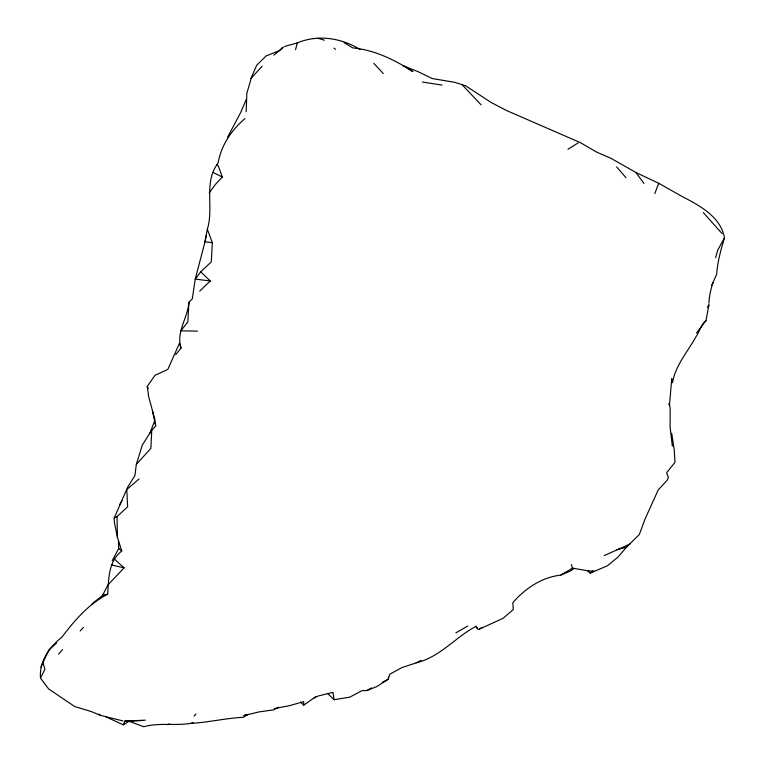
<?xml version="1.0" encoding="UTF-8"?>
<svg xmlns="http://www.w3.org/2000/svg" width="765" height="765" viewBox="0 0 765 765"><rect width="100%" height="100%" fill="white"/><g stroke="black" fill="none" stroke-linecap="round" stroke-linejoin="round"><path stroke-width="1.15" d="M122.955 720.936L100.578 715.409L91.504 711.622L74.731 706.564L48.606 688.902L40.497 678.067C39.034 661.591 49.649 646.913 61.955 637.082C74.607 620.367 88.759 603.881 107.702 594.185C108.687 578.99 108.324 561.223 121.759 551.049L117.408 537.183L114.358 522.256L114.157 518.096L127.679 487.152L134.936 475.543L136.304 464.412L142.319 445.067L151.766 430.159L155.697 426.038L155.266 422.041M246.196 111.671L246.827 93.34L251.283 78.145L262.156 66.172M151.766 430.159L150.868 448.376L136.304 464.412M244.972 118.623C231.355 130.213 221.257 145.254 218.063 163.079C203.184 182.453 214.181 207.411 207.325 229.242L212.326 242.648L211.312 261.859L200.707 271.833L195.257 279.082L192.302 298.866L188.907 302.328C187.779 317.982 175.807 332.153 181.037 348.056L175.749 354.654M188.907 302.328L187.836 321.96L180.846 330.824L197.427 331.159M388.467 677.073L388.247 679.263L376.772 686.587L366.818 690.575L362.055 690.632L349.787 697.154L334.056 699.717L327.544 693.339M708.887 303.256C709.499 293.158 711.909 283.499 716.633 274.53C717.513 261.946 720.821 249.859 724.503 237.848C720.726 217.107 700.367 205.957 683.174 197.045L658.684 183.294L635.983 172.546L610.728 158.183L596.71 152.139L580.415 142.653L506.296 110.418L490.748 102.261L465.722 85.814L454.859 82.352L432.082 78.518L418.522 71.862L402.897 65.551L412.899 71.585C394.788 59.861 374.506 49.945 352.77 47.908L344.116 42.611M207.325 229.242L204.991 241.826L195.257 279.082L210.308 280.984L199.675 291.121M696.513 333.052L705.961 320.64L708.954 304.69L708.017 307.53M206.292 235.362L204.991 241.826L212.326 242.648M707.893 307.367L708.39 305.311M295.539 49.706L297.269 42.936C317.771 34.224 341.525 37.915 360.162 49.553M715.658 257.7L717.771 249.992L724.503 237.848M654.821 193.564L658.684 183.294M149.691 433.583L155.046 420.033L148.706 396.911L147.234 386.411L155.008 375.328L167.841 369.371L179.469 343.217L181.037 348.056M106.316 717.025L123.318 724.847L124.848 721.07L145.369 720.181M246.273 99.479L240.583 112.685L227.53 137.394M250.939 78.527L256.629 65.321L266.105 55.96L279.531 50.614L282.849 47.267M40.889 667.08L49.017 649.638L56.61 643.107M696.733 335.778L702.136 324.953M40.497 678.067L44.953 669.174L42.821 662.327M112.178 560.755L118.728 548.438L118.432 541.429M711.641 285.154L713.296 282.295M119.636 504.68L121.951 500.759M696.169 336.39C687.936 351.441 675.304 365.527 672.492 382.72L671.766 378.665L669.452 405.316L669.059 403.547L670.178 407.927L670.092 426.975L672.339 446.244M209.218 192.923L215.472 184.355L222.299 177.04L218.369 166.053L216.543 164.705M671.699 433.296L674.261 449.973L674.979 462.318L666.592 472.78L668.381 477.417L667.243 480.152L658.206 489.954L645.105 518.947L639.33 534.448L626.573 547.185L617.785 557.245L607.458 565.746L590.351 573.09L587.663 570.747L572.469 568.165L560.64 575.146C541.63 577.259 525.268 588.505 512.866 602.562L513.219 609.638L503.064 618.302L478.737 629.452L477.723 629.251L476.088 626.296C455.213 637.283 439.913 657.288 416.064 662.834M58.513 654.161L62.548 649.638M194.042 716.078L195.945 714.003M80.153 630.943L83.452 627.424M114.463 559.11L124.121 567.84L107.989 584.871L102.443 595.553L92.001 603.929M103.906 594.07L102.443 595.553L107.702 594.185M702.624 323.968L705.961 320.64M114.157 518.096L117.045 516.557L127.621 506.841L126.78 489.524L139.067 478.986M273.851 55.166L283.232 47.239M592.952 570.986L590.351 573.09L587.96 570.69M300.53 702.117L303.734 705.167L315.84 696.628M574.266 568.252L570.537 570.967L560.955 574.974M479.732 628.811L481.74 627.52M567.955 149.29L578.091 142.912M123.318 724.847L129.075 721.261L142.921 720.448M248.415 714.233L243.356 717.312C225.742 718.163 208.568 722.399 190.934 723.355C175.166 725.966 159.235 722.399 143.782 726.75L129.075 721.261L124.848 721.07M455.864 632.875L467.759 625.98M366.818 690.575L371.474 687.945M278.728 707.137L273.727 709.844L258.8 711.947L243.786 715.677L245.928 714.673M167.621 724.837L169.476 723.843M382.261 682.313L388.247 679.263L389.844 674.166L402.007 667.539L416.026 662.949L421.008 660.444M313.956 698.072L317.953 696.073L332.995 692.373L334.056 699.717M604.12 555.639L630.044 544.001M284.618 46.445L297.269 42.936M190.934 723.355L193.163 722.753M616.963 549.7L626.573 547.185M274.214 708.61L289.916 705.579L303.705 701.61L303.734 705.167M587.663 570.747L594.118 571.178M422.328 82.027L442.027 85.087M111.202 564.886L124.121 567.84M317.963 38.25L324.341 40.21M213.091 172.402L222.299 177.04M98.762 714.156L100.578 715.409M118.728 548.438L121.759 551.049M334.104 48.099L335.51 49.362M200.707 271.833L210.308 280.984M475.505 626.286L477.121 627.864M462.156 84.752L481.118 104.862M152.378 410.614L155.697 426.038M703.312 212.565L722.131 233.65M373.798 63.323L383.255 73.536M616.628 166.904L626.009 177.729M635.944 172.546L643.977 183.437M147.234 386.411L148.286 388.457M571.369 564.656L572.469 568.165M117.045 516.557L117.408 537.183"/></g></svg>
